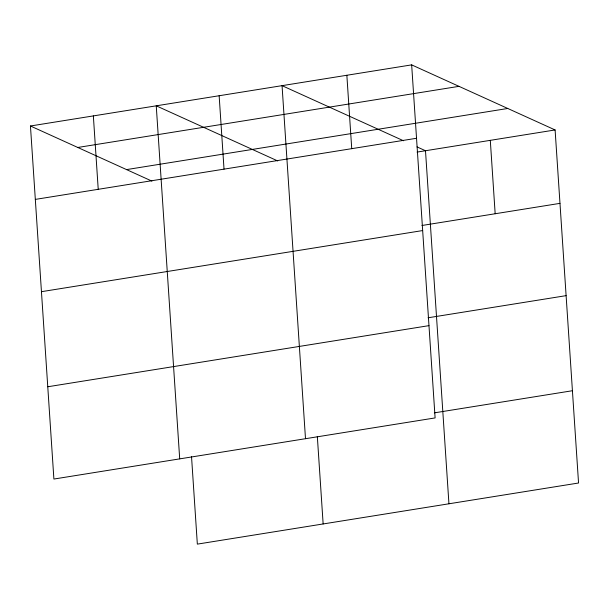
<?xml version="1.0" encoding="UTF-8"?>
<svg xmlns="http://www.w3.org/2000/svg" width="609" height="609" viewBox="0 0 609 609"><rect width="100%" height="100%" fill="white"/><g stroke="black" fill="none" stroke-linecap="round" stroke-linejoin="round"><path stroke-width="0.91" d="M411.661 64.874L435.108 417.919L53.896 479.047L30.45 125.994L411.661 64.874L555.104 129.953L578.55 483.006L197.339 544.126L191.523 456.552M77.785 147.469L458.996 86.349M126.558 169.599L507.761 108.478M35.322 199.402L416.533 138.273M417.043 152.09L555.104 129.953M421.915 225.497L559.976 203.36M41.458 291.681L422.661 230.56M428.043 317.784L566.104 295.647M47.768 386.761L428.98 325.64M434.362 412.856L572.422 390.727M403.516 140.763L282.051 85.656L305.497 438.701M417.036 146.906L425.493 150.735L448.94 503.788M277.712 160.936L156.247 105.821L179.701 458.874M30.45 125.994L151.915 181.109M490.298 140.344L495.17 213.751M346.856 75.265L351.728 148.665M317.327 436.387L323.143 523.961M219.149 95.735L224.021 169.142M93.352 115.908L98.224 189.315"/></g></svg>
